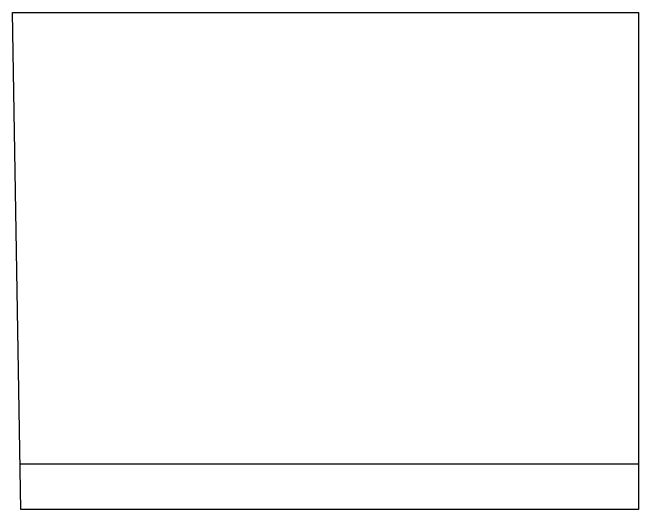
# Model space of a CAD drawing. Header units: inches. Extents: x -13 to 147, y 25 to 81.
# Drawn here: x 72.015 to 73.023, y 80.011 to 80.812 of the extents above; entities that cross this region are included whole.
import ezdxf

# ---------------------------------------------------------------- set-up
doc = ezdxf.new("R2010")
doc.units = ezdxf.units.IN
doc.header["$MEASUREMENT"] = 0
doc.layers.add('muebles', color=31, linetype='Continuous', lineweight=25)

msp = doc.modelspace()

# ---------------------------------------------------------------- linework, layer by layer
at = {"layer": 'muebles'}
for p, q in [((72.0145, 80.8121), (73.023, 80.8121)), ((72.0279, 80.011), (72.0145, 80.8121)), ((72.0145, 80.8121), (72.0145, 80.8121)), ((73.023, 80.8121), (73.023, 80.011)), ((72.0267, 80.0847), (73.023, 80.0847)), ((73.023, 80.011), (72.0279, 80.011)), ((72.0279, 80.011), (72.0279, 80.011)), ((73.023, 80.011), (73.023, 80.011))]:
    msp.add_line(p, q, dxfattribs=at)

doc.saveas('drawing.dxf')
